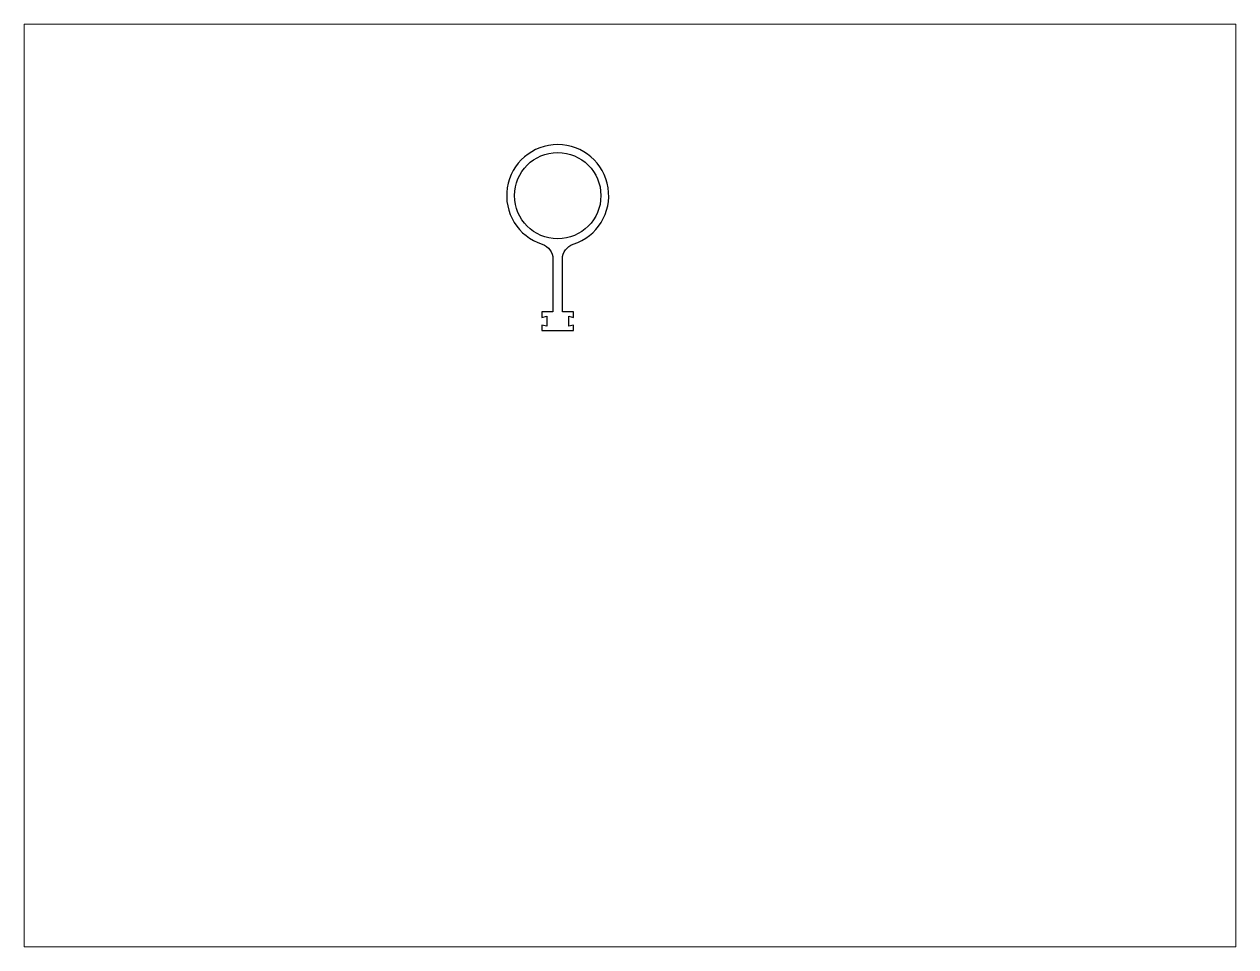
# Paper-space layout 'Layout1' of a CAD drawing. Extents: x 27 to 240, y 20 to 183.
# The model-space entities are those that its viewports show. They can reach past a viewport. Long polylines and large blocks are cut down to what shows.
import ezdxf

# ---------------------------------------------------------------- set-up
doc = ezdxf.new("R2010")
doc.units = 0
doc.header["$LTSCALE"] = 15
doc.layers.get('0').update_dxf_attribs({"linetype": 'CONTINUOUS'})

msp = doc.modelspace()

# ---------------------------------------------------------------- linework, layer by layer
at = {"color": 0, "ltscale": 0.05}
msp.add_lwpolyline([(162.49, 181.41), (162.49, 179.64), (172.49, 179.64), (172.49, 181.41), (170.99, 181.02), (170.99, 184.25), (172.49, 183.86), (172.49, 185.64), (168.99, 185.64), (168.99, 202.4, -0.32583), (172.46, 207.16, 6.381765), (162.52, 207.16, -0.32583), (165.99, 202.4), (165.99, 185.64), (162.49, 185.64), (162.49, 183.86), (163.99, 184.25), (163.99, 181.02)], format="xyb", close=True, dxfattribs=at)
msp.add_circle((167.49, 222.64), 13.75, dxfattribs=at)

psp = doc.layouts.get("Layout1")

# ---------------------------------------------------------------- viewports
at = {"layer": '0', "color": 0, "linetype": 'BYBLOCK', "ltscale": 0.05}
psp.add_viewport(center=(133.35, 101.6), size=(213.36, 162.56), view_center_point=(190.51, 130.3), view_height=293.8955, dxfattribs=at)

doc.saveas('drawing.dxf')
